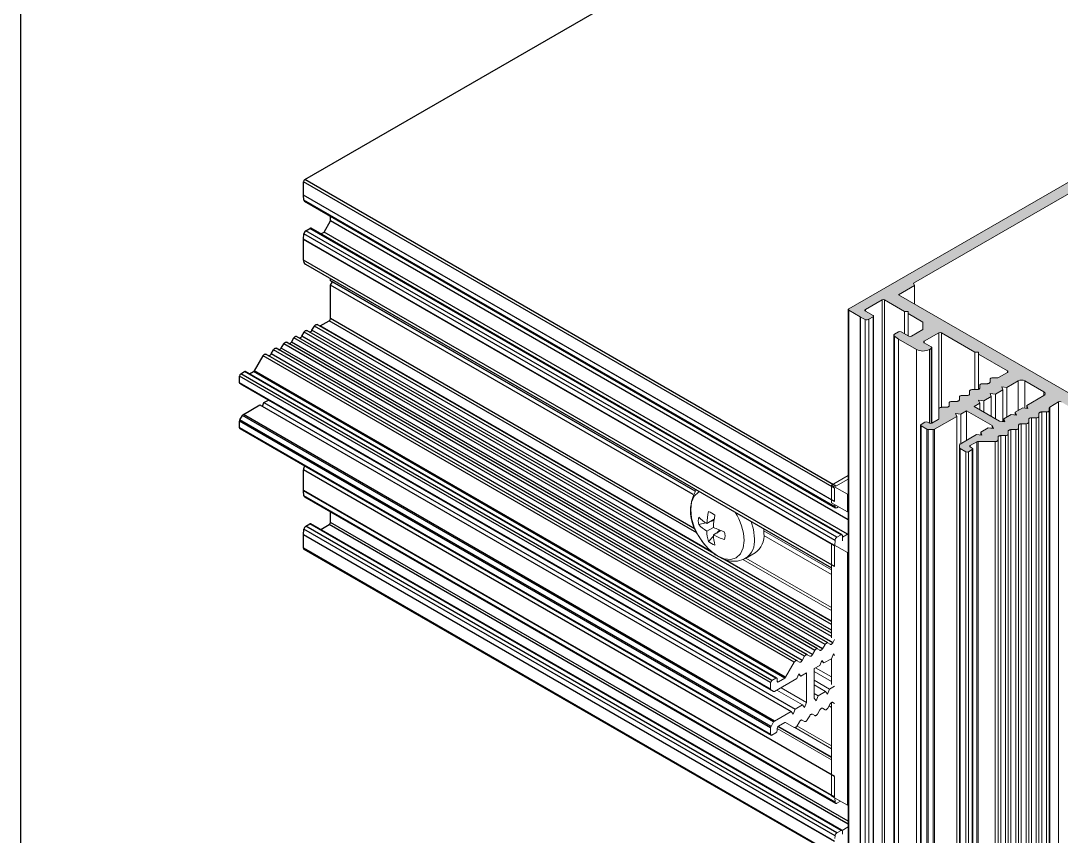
# Model space of a CAD drawing. Header units: millimetres. Extents: x 226 to 1066, y 456 to 1447.
# Drawn here: x 225.7 to 277.5, y 651.2 to 691.7 of the extents above; entities that cross this region are included whole.
import ezdxf

# ---------------------------------------------------------------- set-up
doc = ezdxf.new("R2010")
doc.units = ezdxf.units.MM
doc.layers.add('ALUMINIUM', color=30, linetype='Continuous')
doc.layers.add('ANTET', color=140, linetype='Continuous')

# ---------------------------------------------------------------- blocks, each defined once
blk = doc.blocks.new('MN50.S.1')
at = {"color": 252}
blk.add_lwpolyline([(9907.25, 888.558), (9907.25, 1185.558), (10117.25, 1185.558), (10117.25, 888.558)], close=True, dxfattribs=at)
blk = doc.blocks.new('M.T.TİP-6A')
h = blk.add_hatch(color=253)
edge = h.paths.add_edge_path(flags=0)
edge.add_line((1016.633, 708.433), (1016.887, 708.433))
edge.add_ellipse((1016.887, 708.485), major_axis=(-0.09, 0), ratio=0.577288, start_angle=90, end_angle=135)
edge.add_line((1016.951, 708.448), (1018.059, 709.088))
edge.add_line((1018.059, 709.088), (1018.001, 709.238))
edge.add_line((1018.001, 709.238), (1018.262, 709.205))
edge.add_line((1018.262, 709.205), (1018.548, 709.37))
edge.add_line((1018.548, 709.37), (1019.821, 708.635))
edge.add_line((1019.821, 708.635), (1019.878, 708.485))
edge.add_line((1019.878, 708.485), (1019.618, 708.518))
edge.add_line((1019.618, 708.518), (1019.248, 708.305))
edge.add_line((1019.248, 708.305), (1019.306, 708.154))
edge.add_line((1019.306, 708.154), (1019.045, 708.188))
edge.add_line((1019.045, 708.188), (1018.224, 707.713))
edge.add_ellipse((1018.287, 707.677), major_axis=(0.09, 0), ratio=0.577288, start_angle=135, end_angle=180)
edge.add_line((1018.197, 707.677), (1018.197, 707.53))
edge.add_ellipse((1018.287, 707.53), major_axis=(0.09, 0), ratio=0.577288, start_angle=180, end_angle=225)
edge.add_line((1018.224, 707.493), (1018.51, 707.328))
edge.add_ellipse((1018.574, 707.364), major_axis=(0.09, 0), ratio=0.577288, start_angle=225, end_angle=315)
edge.add_line((1018.637, 707.328), (1018.828, 707.438))
edge.add_ellipse((1018.765, 707.475), major_axis=(0.09, 0), ratio=0.577288, start_angle=315, end_angle=405)
edge.add_line((1018.828, 707.511), (1018.733, 707.566))
edge.add_ellipse((1018.797, 707.603), major_axis=(0.09, 0), ratio=0.577288, start_angle=135, end_angle=225, ccw=False)
edge.add_line((1018.733, 707.64), (1019.051, 707.824))
edge.add_ellipse((1019.115, 707.787), major_axis=(-0.09, 0), ratio=0.577288, start_angle=270, end_angle=315, ccw=False)
edge.add_line((1019.115, 707.839), (1019.976, 707.839))
edge.add_ellipse((1019.976, 707.917), major_axis=(0.135, 0), ratio=0.577288, start_angle=270, end_angle=360)
edge.add_line((1020.111, 707.917), (1020.111, 708.055))
edge.add_ellipse((1020.246, 708.055), major_axis=(-0.135, 0), ratio=0.577288, start_angle=270, end_angle=360, ccw=False)
edge.add_line((1020.246, 708.133), (1020.485, 708.133))
edge.add_ellipse((1020.485, 708.211), major_axis=(0.135, 0), ratio=0.577288, start_angle=270, end_angle=360)
edge.add_line((1020.62, 708.211), (1020.62, 708.349))
edge.add_ellipse((1020.755, 708.349), major_axis=(-0.135, 0), ratio=0.577288, start_angle=270, end_angle=360, ccw=False)
edge.add_line((1020.755, 708.427), (1020.994, 708.427))
edge.add_ellipse((1020.994, 708.505), major_axis=(0.135, 0), ratio=0.577288, start_angle=270, end_angle=360)
edge.add_line((1021.129, 708.505), (1021.129, 708.643))
edge.add_ellipse((1021.264, 708.643), major_axis=(-0.135, 0), ratio=0.577288, start_angle=270, end_angle=360, ccw=False)
edge.add_line((1021.264, 708.721), (1021.503, 708.721))
edge.add_ellipse((1021.503, 708.798), major_axis=(0.135, 0), ratio=0.577288, start_angle=270, end_angle=360)
edge.add_line((1021.638, 708.798), (1021.638, 708.936))
edge.add_ellipse((1021.773, 708.936), major_axis=(-0.135, 0), ratio=0.577288, start_angle=270, end_angle=360, ccw=False)
edge.add_line((1021.773, 709.014), (1022.013, 709.014))
edge.add_ellipse((1022.013, 709.092), major_axis=(0.135, 0), ratio=0.577288, start_angle=270, end_angle=360)
edge.add_line((1022.148, 709.092), (1022.148, 709.23))
edge.add_ellipse((1022.283, 709.23), major_axis=(-0.135, 0), ratio=0.577288, start_angle=270, end_angle=360, ccw=False)
edge.add_line((1022.283, 709.308), (1022.522, 709.308))
edge.add_ellipse((1022.522, 709.386), major_axis=(0.135, 0), ratio=0.577288, start_angle=270, end_angle=360)
edge.add_line((1022.657, 709.386), (1022.657, 709.516))
edge.add_ellipse((1022.747, 709.516), major_axis=(-0.09, 0), ratio=0.577288, start_angle=315, end_angle=360, ccw=False)
edge.add_line((1022.683, 709.553), (1023.124, 709.807))
edge.add_ellipse((1023.188, 709.771), major_axis=(0.09, 0), ratio=0.577288, start_angle=45, end_angle=135, ccw=False)
edge.add_line((1023.251, 709.807), (1024.683, 708.981))
edge.add_line((1024.683, 708.981), (1024.874, 708.981))
edge.add_line((1024.874, 708.981), (1024.874, 708.871))
edge.add_line((1024.874, 708.871), (1026.529, 707.915))
edge.add_ellipse((1026.465, 707.879), major_axis=(0.09, 0), ratio=0.577288, start_angle=-45, end_angle=45, ccw=False)
edge.add_line((1026.529, 707.842), (1025.797, 707.419))
edge.add_ellipse((1025.733, 707.456), major_axis=(-0.09, 0), ratio=0.577288, start_angle=45, end_angle=135, ccw=False)
edge.add_line((1025.67, 707.419), (1025.32, 707.622))
edge.add_ellipse((1025.256, 707.585), major_axis=(0.09, 0), ratio=0.577288, start_angle=45, end_angle=135)
edge.add_line((1025.192, 707.622), (1025.097, 707.566))
edge.add_ellipse((1025.415, 707.383), major_axis=(0.45, 0), ratio=0.577288, start_angle=135, end_angle=225)
edge.add_line((1025.097, 707.199), (1025.988, 706.685))
edge.add_ellipse((1026.051, 706.721), major_axis=(-0.09, 0), ratio=0.577288, start_angle=45, end_angle=50)
edge.add_line((1025.994, 706.682), (1026.239, 706.563))
edge.add_ellipse((1026.326, 706.623), major_axis=(-0.135, 0), ratio=0.577288, start_angle=50, end_angle=135)
edge.add_line((1026.421, 706.567), (1026.624, 706.685))
edge.add_ellipse((1026.561, 706.721), major_axis=(-0.09, 0), ratio=0.577288, start_angle=135, end_angle=225)
edge.add_line((1026.624, 706.758), (1026.242, 706.979))
edge.add_ellipse((1026.306, 707.015), major_axis=(-0.09, 0), ratio=0.577288, start_angle=-45, end_angle=45, ccw=False)
edge.add_line((1026.242, 707.052), (1026.815, 707.383))
edge.add_line((1026.815, 707.383), (1027.452, 707.383))
edge.add_line((1027.452, 707.383), (1028.183, 706.96))
edge.add_line((1028.183, 706.96), (1028.374, 706.96))
edge.add_line((1028.374, 706.96), (1028.374, 706.85))
edge.add_line((1028.374, 706.85), (1029.361, 706.281))
edge.add_ellipse((1029.297, 706.244), major_axis=(0.09, 0), ratio=0.577288, start_angle=-45, end_angle=45, ccw=False)
edge.add_line((1029.361, 706.207), (1028.533, 705.729))
edge.add_ellipse((1028.47, 705.766), major_axis=(0.09, 0), ratio=0.577288, start_angle=225, end_angle=315, ccw=False)
edge.add_line((1028.406, 705.729), (1028.024, 705.95))
edge.add_ellipse((1027.961, 705.913), major_axis=(0.09, 0), ratio=0.577288, start_angle=45, end_angle=135)
edge.add_line((1027.897, 705.95), (1027.694, 705.833))
edge.add_ellipse((1027.789, 705.778), major_axis=(0.135, 0), ratio=0.577288, start_angle=135, end_angle=220)
edge.add_line((1027.686, 705.727), (1027.892, 705.586))
edge.add_ellipse((1027.961, 705.619), major_axis=(-0.09, 0), ratio=0.577288, start_angle=40, end_angle=45)
edge.add_line((1027.897, 705.583), (1028.47, 705.252))
edge.add_ellipse((1028.533, 705.289), major_axis=(-0.09, 0), ratio=0.577288, start_angle=45, end_angle=135)
edge.add_line((1028.597, 705.252), (1061.881, 724.466))
edge.add_ellipse((1061.817, 724.503), major_axis=(0.09, 0), ratio=0.577288, start_angle=315, end_angle=405)
edge.add_line((1061.881, 724.54), (1046.098, 733.651))
edge.add_ellipse((1046.034, 733.614), major_axis=(-0.09, 0), ratio=0.577288, start_angle=225, end_angle=315)
edge.add_line((1045.971, 733.651), (1012.687, 714.436))
edge.add_ellipse((1012.751, 714.4), major_axis=(0.09, 0), ratio=0.577288, start_angle=135, end_angle=225)
edge.add_line((1012.687, 714.363), (1013.26, 714.032))
edge.add_ellipse((1013.324, 714.069), major_axis=(0.09, 0), ratio=0.577288, start_angle=225, end_angle=230)
edge.add_line((1013.266, 714.029), (1013.511, 713.911))
edge.add_ellipse((1013.598, 713.97), major_axis=(-0.135, 0), ratio=0.577288, start_angle=50, end_angle=135)
edge.add_line((1013.693, 713.915), (1013.896, 714.032))
edge.add_ellipse((1013.833, 714.069), major_axis=(-0.09, 0), ratio=0.577288, start_angle=135, end_angle=225)
edge.add_line((1013.896, 714.106), (1013.514, 714.326))
edge.add_ellipse((1013.578, 714.363), major_axis=(-0.09, 0), ratio=0.577288, start_angle=-45, end_angle=45, ccw=False)
edge.add_line((1013.514, 714.4), (1014.342, 714.877))
edge.add_ellipse((1014.405, 714.841), major_axis=(-0.09, 0), ratio=0.577288, start_angle=225, end_angle=315, ccw=False)
edge.add_line((1014.469, 714.877), (1015.455, 714.308))
edge.add_line((1015.455, 714.308), (1015.646, 714.308))
edge.add_line((1015.646, 714.308), (1015.646, 714.198))
edge.add_line((1015.646, 714.198), (1016.378, 713.775))
edge.add_line((1016.378, 713.775), (1016.378, 713.408))
edge.add_line((1016.378, 713.408), (1015.805, 713.077))
edge.add_ellipse((1015.742, 713.114), major_axis=(0.09, 0), ratio=0.577288, start_angle=225, end_angle=315, ccw=False)
edge.add_line((1015.678, 713.077), (1015.296, 713.298))
edge.add_ellipse((1015.233, 713.261), major_axis=(0.09, 0), ratio=0.577288, start_angle=45, end_angle=135)
edge.add_line((1015.169, 713.298), (1014.966, 713.18))
edge.add_ellipse((1015.061, 713.125), major_axis=(0.135, 0), ratio=0.577288, start_angle=135, end_angle=220)
edge.add_line((1014.958, 713.075), (1015.164, 712.934))
edge.add_ellipse((1015.233, 712.967), major_axis=(0.09, 0), ratio=0.577288, start_angle=220, end_angle=225)
edge.add_line((1015.169, 712.93), (1016.06, 712.416))
edge.add_ellipse((1016.378, 712.6), major_axis=(-0.45, 0), ratio=0.577288, start_angle=45, end_angle=135)
edge.add_line((1016.696, 712.416), (1016.792, 712.471))
edge.add_ellipse((1016.728, 712.508), major_axis=(-0.09, 0), ratio=0.577288, start_angle=135, end_angle=225)
edge.add_line((1016.792, 712.544), (1016.442, 712.747))
edge.add_ellipse((1016.506, 712.783), major_axis=(0.09, 0), ratio=0.577288, start_angle=135, end_angle=225, ccw=False)
edge.add_line((1016.442, 712.82), (1017.174, 713.242))
edge.add_ellipse((1017.237, 713.206), major_axis=(-0.09, 0), ratio=0.577288, start_angle=225, end_angle=315, ccw=False)
edge.add_line((1017.301, 713.242), (1018.956, 712.287))
edge.add_line((1018.956, 712.287), (1019.147, 712.287))
edge.add_line((1019.147, 712.287), (1019.147, 712.177))
edge.add_line((1019.147, 712.177), (1020.578, 711.35))
edge.add_ellipse((1020.515, 711.314), major_axis=(-0.09, 0), ratio=0.577288, start_angle=135, end_angle=225, ccw=False)
edge.add_line((1020.578, 711.277), (1020.138, 711.022))
edge.add_ellipse((1020.074, 711.059), major_axis=(0.09, 0), ratio=0.577288, start_angle=270, end_angle=315, ccw=False)
edge.add_line((1020.074, 711.007), (1019.849, 711.007))
edge.add_ellipse((1019.849, 710.929), major_axis=(-0.135, 0), ratio=0.577288, start_angle=270, end_angle=360)
edge.add_line((1019.714, 710.929), (1019.714, 710.791))
edge.add_ellipse((1019.579, 710.791), major_axis=(0.135, 0), ratio=0.577288, start_angle=270, end_angle=360, ccw=False)
edge.add_line((1019.579, 710.713), (1019.34, 710.713))
edge.add_ellipse((1019.34, 710.635), major_axis=(-0.135, 0), ratio=0.577288, start_angle=270, end_angle=360)
edge.add_line((1019.205, 710.635), (1019.205, 710.497))
edge.add_ellipse((1019.07, 710.497), major_axis=(0.135, 0), ratio=0.577288, start_angle=270, end_angle=360, ccw=False)
edge.add_line((1019.07, 710.419), (1018.831, 710.419))
edge.add_ellipse((1018.831, 710.341), major_axis=(-0.135, 0), ratio=0.577288, start_angle=270, end_angle=360)
edge.add_line((1018.696, 710.341), (1018.696, 710.203))
edge.add_ellipse((1018.561, 710.203), major_axis=(0.135, 0), ratio=0.577288, start_angle=270, end_angle=360, ccw=False)
edge.add_line((1018.561, 710.125), (1018.322, 710.125))
edge.add_ellipse((1018.322, 710.048), major_axis=(-0.135, 0), ratio=0.577288, start_angle=270, end_angle=360)
edge.add_line((1018.187, 710.048), (1018.187, 709.91))
edge.add_ellipse((1018.052, 709.91), major_axis=(0.135, 0), ratio=0.577288, start_angle=270, end_angle=360, ccw=False)
edge.add_line((1018.052, 709.832), (1017.812, 709.832))
edge.add_ellipse((1017.812, 709.754), major_axis=(-0.135, 0), ratio=0.577288, start_angle=270, end_angle=360)
edge.add_line((1017.677, 709.754), (1017.677, 709.616))
edge.add_ellipse((1017.542, 709.616), major_axis=(0.135, 0), ratio=0.577288, start_angle=270, end_angle=360, ccw=False)
edge.add_line((1017.542, 709.538), (1017.303, 709.538))
edge.add_ellipse((1017.303, 709.46), major_axis=(-0.135, 0), ratio=0.577288, start_angle=270, end_angle=360)
edge.add_line((1017.168, 709.46), (1017.168, 708.962))
edge.add_ellipse((1017.078, 708.962), major_axis=(0.09, 0), ratio=0.577288, start_angle=315, end_angle=360, ccw=False)
edge.add_line((1017.142, 708.926), (1016.824, 708.742))
edge.add_ellipse((1016.76, 708.779), major_axis=(-0.09, 0), ratio=0.577288, start_angle=45, end_angle=135, ccw=False)
edge.add_line((1016.696, 708.742), (1016.601, 708.797))
edge.add_ellipse((1016.537, 708.76), major_axis=(-0.09, 0), ratio=0.577288, start_angle=225, end_angle=315)
edge.add_line((1016.474, 708.797), (1016.283, 708.687))
edge.add_ellipse((1016.346, 708.65), major_axis=(-0.09, 0), ratio=0.577288, start_angle=315, end_angle=405)
edge.add_line((1016.283, 708.613), (1016.569, 708.448))
edge.add_ellipse((1016.633, 708.485), major_axis=(-0.09, 0), ratio=0.577288, start_angle=45, end_angle=90)
edge = h.paths.add_edge_path(flags=0)
edge.add_ellipse((1022.233, 710.212), major_axis=(-0.225, 0), ratio=0.577288, start_angle=135, end_angle=225, ccw=False)
edge.add_line((1022.392, 710.12), (1021.539, 709.627))
edge.add_line((1021.539, 709.627), (1021.597, 709.477))
edge.add_line((1021.597, 709.477), (1021.336, 709.51))
edge.add_line((1021.336, 709.51), (1020.966, 709.297))
edge.add_line((1020.966, 709.297), (1021.024, 709.146))
edge.add_line((1021.024, 709.146), (1020.763, 709.179))
edge.add_line((1020.763, 709.179), (1020.393, 708.966))
edge.add_line((1020.393, 708.966), (1020.451, 708.816))
edge.add_line((1020.451, 708.816), (1020.191, 708.849))
edge.add_line((1020.191, 708.849), (1018.918, 709.584))
edge.add_line((1018.918, 709.584), (1019.204, 709.749))
edge.add_line((1019.204, 709.749), (1019.147, 709.899))
edge.add_line((1019.147, 709.899), (1019.407, 709.866))
edge.add_line((1019.407, 709.866), (1019.777, 710.08))
edge.add_line((1019.777, 710.08), (1019.719, 710.23))
edge.add_line((1019.719, 710.23), (1019.98, 710.197))
edge.add_line((1019.98, 710.197), (1020.35, 710.41))
edge.add_line((1020.35, 710.41), (1020.292, 710.561))
edge.add_line((1020.292, 710.561), (1020.553, 710.527))
edge.add_line((1020.553, 710.527), (1021.119, 710.854))
edge.add_ellipse((1021.278, 710.763), major_axis=(0.225, 0), ratio=0.577288, start_angle=45, end_angle=135, ccw=False)
edge.add_line((1021.438, 710.854), (1022.392, 710.303))
edge = h.paths.add_edge_path(flags=0)
edge.add_line((1055.517, 722.629), (1055.167, 722.427))
edge.add_ellipse((1055.23, 722.39), major_axis=(-0.09, 0), ratio=0.577288, start_angle=315, end_angle=405)
edge.add_line((1055.167, 722.354), (1056.058, 721.839))
edge.add_line((1056.058, 721.839), (1055.262, 721.38))
edge.add_line((1055.262, 721.38), (1055.316, 721.264))
edge.add_line((1055.316, 721.264), (1030.802, 707.113))
edge.add_line((1030.802, 707.113), (1030.602, 707.144))
edge.add_line((1030.602, 707.144), (1029.806, 706.685))
edge.add_line((1029.806, 706.685), (1015.169, 715.135))
edge.add_line((1015.169, 715.135), (1015.965, 715.594))
edge.add_line((1015.965, 715.594), (1015.911, 715.71))
edge.add_line((1015.911, 715.71), (1040.424, 729.861))
edge.add_line((1040.424, 729.861), (1040.625, 729.83))
edge.add_line((1040.625, 729.83), (1041.42, 730.289))
edge.add_line((1041.42, 730.289), (1042.311, 729.775))
edge.add_ellipse((1042.375, 729.811), major_axis=(0.09, 0), ratio=0.577288, start_angle=225, end_angle=315)
edge.add_line((1042.439, 729.775), (1042.789, 729.977))
edge.add_ellipse((1042.725, 730.014), major_axis=(-0.09, 0), ratio=0.577288, start_angle=135, end_angle=225)
edge.add_line((1042.789, 730.05), (1041.898, 730.565))
edge.add_line((1041.898, 730.565), (1042.534, 730.932))
edge.add_line((1042.534, 730.932), (1042.48, 731.048))
edge.add_line((1042.48, 731.048), (1045.197, 732.616))
edge.add_line((1045.197, 732.616), (1045.398, 732.585))
edge.add_line((1045.398, 732.585), (1046.034, 732.953))
edge.add_line((1046.034, 732.953), (1046.83, 732.493))
edge.add_line((1046.83, 732.493), (1047.031, 732.524))
edge.add_line((1047.031, 732.524), (1052.171, 729.557))
edge.add_line((1052.171, 729.557), (1052.117, 729.441))
edge.add_line((1052.117, 729.441), (1053.071, 728.89))
edge.add_line((1053.071, 728.89), (1052.326, 728.429))
edge.add_ellipse((1052.26, 728.464), major_axis=(-0.09, 0), ratio=0.577288, start_angle=43, end_angle=137, ccw=False)
edge.add_line((1052.194, 728.429), (1051.891, 728.616))
edge.add_ellipse((1051.826, 728.581), major_axis=(0.09, 0), ratio=0.577288, start_angle=43, end_angle=169)
edge.add_line((1051.737, 728.591), (1051.613, 728.222))
edge.add_ellipse((1051.701, 728.212), major_axis=(0.09, 0), ratio=0.577288, start_angle=169, end_angle=225)
edge.add_line((1051.638, 728.175), (1052.395, 727.738))
edge.add_ellipse((1052.459, 727.774), major_axis=(-0.09, 0), ratio=0.577288, start_angle=45, end_angle=101)
edge.add_line((1052.476, 727.723), (1053.115, 727.795))
edge.add_ellipse((1053.098, 727.846), major_axis=(-0.09, 0), ratio=0.577288, start_angle=101, end_angle=227)
edge.add_line((1053.16, 727.884), (1052.835, 728.059))
edge.add_ellipse((1052.896, 728.097), major_axis=(0.09, 0), ratio=0.577288, start_angle=133, end_angle=227, ccw=False)
edge.add_line((1052.835, 728.135), (1053.634, 728.565))
edge.add_line((1053.634, 728.565), (1054.589, 728.014))
edge.add_line((1054.589, 728.014), (1054.79, 728.045))
edge.add_line((1054.79, 728.045), (1059.93, 725.078))
edge.add_line((1059.93, 725.078), (1059.876, 724.962))
edge.add_line((1059.876, 724.962), (1060.671, 724.503))
edge.add_line((1060.671, 724.503), (1060.035, 724.135))
edge.add_line((1060.035, 724.135), (1060.089, 724.02))
edge.add_line((1060.089, 724.02), (1057.372, 722.451))
edge.add_line((1057.372, 722.451), (1057.171, 722.482))
edge.add_line((1057.171, 722.482), (1056.535, 722.115))
edge.add_line((1056.535, 722.115), (1055.644, 722.629))
edge.add_ellipse((1055.58, 722.592), major_axis=(0.09, 0), ratio=0.577288, start_angle=45, end_angle=135)
at = {"color": 0, "linetype": 'Continuous', "lineweight": 0}
for p, q in [((1012.687, 714.436), (1045.971, 733.651)), ((1040.424, 729.861), (1015.911, 715.71)), ((1015.965, 715.594), (1015.169, 715.135)), ((1015.965, 715.594), (1015.911, 715.71)), ((1015.965, 714.675), (1015.965, 715.594)), ((1015.169, 715.135), (1029.806, 706.685)), ((1014.342, 714.877), (1013.514, 714.4)), ((1014.342, 714.877), (1014.342, 678.133)), ((1014.469, 714.877), (1014.469, 678.133)), ((1015.455, 714.308), (1014.469, 714.877)), ((1012.661, 714.4), (1012.661, 677.655)), ((1012.687, 714.363), (1012.687, 677.619)), ((1013.26, 714.032), (1012.687, 714.363)), ((1013.26, 714.032), (1013.26, 677.288)), ((1013.266, 714.029), (1013.266, 677.285)), ((1013.511, 713.911), (1013.266, 714.029)), ((1013.514, 714.4), (1013.514, 714.326)), ((1013.514, 714.326), (1013.896, 714.106)), ((1013.896, 714.032), (1013.693, 713.915)), ((1013.896, 714.032), (1013.896, 677.288)), ((1013.923, 677.325), (1013.923, 714.069)), ((1015.455, 714.308), (1015.646, 714.308)), ((1015.455, 714.308), (1015.455, 713.206)), ((1015.646, 714.198), (1015.646, 714.308)), ((1016.378, 713.775), (1015.646, 714.198)), ((1015.646, 714.198), (1015.646, 713.096)), ((1013.511, 713.911), (1013.511, 677.166)), ((1013.693, 713.915), (1013.693, 677.171)), ((1015.805, 713.077), (1016.378, 713.408)), ((1016.378, 713.408), (1016.378, 713.775)), ((1014.926, 713.125), (1014.926, 676.381)), ((1014.958, 713.075), (1014.958, 676.331)), ((1014.958, 713.075), (1015.164, 712.934)), ((1014.966, 713.18), (1015.169, 713.298)), ((1015.164, 712.934), (1015.164, 676.189)), ((1015.169, 712.93), (1015.169, 676.186)), ((1016.06, 712.416), (1015.169, 712.93)), ((1015.678, 713.077), (1015.296, 713.298)), ((1016.442, 712.82), (1017.174, 713.242)), ((1017.174, 713.242), (1017.174, 709.482)), ((1018.956, 712.287), (1017.301, 713.242)), ((1017.301, 713.242), (1017.301, 709.538)), ((1016.06, 712.416), (1016.06, 675.672)), ((1016.442, 712.82), (1016.442, 712.747)), ((1016.442, 712.747), (1016.792, 712.544)), ((1016.792, 712.471), (1016.696, 712.416)), ((1016.696, 712.416), (1016.696, 708.742)), ((1016.792, 712.471), (1016.792, 708.73)), ((1016.818, 708.739), (1016.818, 712.508)), ((1019.147, 712.287), (1018.956, 712.287)), ((1018.956, 712.287), (1018.956, 710.419)), ((1019.147, 712.287), (1019.147, 712.177)), ((1019.147, 712.177), (1020.578, 711.35)), ((1019.147, 712.177), (1019.147, 710.433)), ((1020.578, 711.35), (1020.578, 711.277)), ((1019.714, 710.791), (1019.714, 710.929)), ((1020.074, 711.007), (1019.849, 711.007)), ((1020.138, 711.022), (1020.578, 711.277)), ((1020.553, 710.527), (1021.119, 710.854)), ((1021.119, 710.854), (1021.119, 709.385)), ((1022.392, 710.303), (1021.438, 710.854)), ((1021.438, 710.854), (1021.438, 709.497)), ((1018.696, 710.203), (1018.696, 710.341)), ((1019.07, 710.419), (1018.831, 710.419)), ((1019.205, 710.497), (1019.205, 710.635)), ((1019.579, 710.713), (1019.34, 710.713)), ((1019.98, 710.197), (1020.35, 710.41)), ((1020.553, 710.527), (1020.292, 710.561)), ((1020.292, 710.561), (1020.35, 710.41)), ((1020.35, 708.828), (1020.35, 710.41)), ((1020.553, 709.058), (1020.553, 710.527)), ((1022.392, 710.303), (1022.392, 710.12)), ((1018.052, 709.832), (1017.812, 709.832)), ((1018.187, 709.91), (1018.187, 710.048)), ((1018.561, 710.125), (1018.322, 710.125)), ((1019.407, 709.866), (1019.147, 709.899)), ((1019.147, 709.899), (1019.204, 709.749)), ((1019.407, 709.866), (1019.777, 710.08)), ((1019.407, 709.301), (1019.407, 709.866)), ((1019.98, 710.197), (1019.719, 710.23)), ((1019.719, 710.23), (1019.777, 710.08)), ((1019.777, 709.088), (1019.777, 710.08)), ((1019.98, 708.971), (1019.98, 710.197)), ((1021.539, 709.627), (1022.392, 710.12)), ((1022.683, 709.553), (1023.124, 709.807)), ((1023.124, 709.807), (1023.124, 673.063)), ((1017.168, 708.962), (1017.168, 709.46)), ((1017.542, 709.538), (1017.303, 709.538)), ((1017.677, 709.616), (1017.677, 709.754)), ((1018.262, 709.205), (1018.548, 709.37)), ((1018.548, 709.37), (1019.821, 708.635)), ((1018.548, 707.9), (1018.548, 709.37)), ((1018.918, 709.584), (1019.204, 709.749)), ((1020.191, 708.849), (1018.918, 709.584)), ((1019.204, 709.418), (1019.204, 709.749)), ((1020.966, 709.297), (1021.336, 709.51)), ((1021.024, 709.146), (1020.966, 709.297)), ((1020.966, 709.154), (1020.966, 709.297)), ((1021.336, 709.51), (1021.597, 709.477)), ((1021.597, 709.477), (1021.539, 709.627)), ((1021.539, 709.484), (1021.539, 709.627)), ((1022.283, 709.308), (1022.283, 672.564)), ((1022.283, 709.308), (1022.522, 709.308)), ((1022.522, 709.308), (1022.522, 672.564)), ((1022.657, 709.516), (1022.657, 709.386)), ((1022.657, 709.386), (1022.657, 672.642)), ((1022.683, 709.553), (1022.683, 672.809)), ((1016.283, 708.687), (1016.474, 708.797)), ((1016.601, 708.797), (1016.696, 708.742)), ((1016.824, 708.742), (1017.142, 708.926)), ((1016.951, 708.448), (1018.059, 709.088)), ((1018.262, 709.205), (1018.001, 709.238)), ((1018.001, 709.238), (1018.059, 709.088)), ((1018.059, 672.343), (1018.059, 709.088)), ((1018.262, 707.735), (1018.262, 709.205)), ((1020.191, 708.849), (1020.451, 708.816)), ((1020.393, 708.966), (1020.763, 709.179)), ((1020.451, 708.816), (1020.393, 708.966)), ((1020.393, 708.823), (1020.393, 708.966)), ((1020.763, 709.179), (1021.024, 709.146)), ((1021.638, 708.936), (1021.638, 708.798)), ((1021.638, 708.798), (1021.638, 672.054)), ((1021.773, 709.014), (1021.773, 672.27)), ((1021.773, 709.014), (1022.013, 709.014)), ((1022.013, 709.014), (1022.013, 672.27)), ((1022.148, 709.23), (1022.148, 709.092)), ((1022.148, 709.092), (1022.148, 672.348)), ((1016.256, 708.65), (1016.256, 671.906)), ((1016.283, 708.613), (1016.283, 671.869)), ((1016.569, 708.448), (1016.283, 708.613)), ((1016.569, 708.448), (1016.569, 671.704)), ((1016.633, 708.433), (1016.633, 671.689)), ((1016.887, 708.433), (1016.633, 708.433)), ((1016.887, 708.433), (1016.887, 671.689)), ((1016.951, 708.448), (1016.951, 671.704)), ((1019.248, 708.305), (1019.618, 708.518)), ((1019.306, 708.154), (1019.248, 708.305)), ((1019.248, 708.162), (1019.248, 708.305)), ((1019.618, 708.518), (1019.878, 708.485)), ((1019.878, 708.485), (1019.821, 708.635)), ((1019.821, 708.492), (1019.821, 708.635)), ((1020.62, 708.349), (1020.62, 708.211)), ((1020.755, 708.427), (1020.755, 671.682)), ((1020.755, 708.427), (1020.994, 708.427)), ((1020.994, 708.427), (1020.994, 671.682)), ((1021.129, 708.643), (1021.129, 708.505)), ((1021.129, 708.505), (1021.129, 671.76)), ((1021.264, 708.721), (1021.264, 671.976)), ((1021.264, 708.721), (1021.503, 708.721)), ((1021.503, 708.721), (1021.503, 671.976)), ((1018.224, 707.713), (1019.045, 708.188)), ((1018.733, 707.64), (1019.051, 707.824)), ((1019.045, 708.188), (1019.306, 708.154)), ((1019.051, 707.824), (1019.051, 671.079)), ((1019.115, 707.839), (1019.115, 671.094)), ((1019.115, 707.839), (1019.976, 707.839)), ((1019.976, 707.839), (1019.976, 671.094)), ((1020.111, 708.055), (1020.111, 707.917)), ((1020.111, 707.917), (1020.111, 671.172)), ((1020.246, 708.133), (1020.246, 671.388)), ((1020.246, 708.133), (1020.485, 708.133)), ((1020.485, 708.133), (1020.485, 671.388)), ((1020.62, 708.211), (1020.62, 671.466)), ((1018.197, 707.677), (1018.197, 707.53)), ((1018.197, 707.53), (1018.197, 670.785)), ((1018.224, 707.493), (1018.224, 670.749)), ((1018.224, 707.493), (1018.51, 707.328)), ((1018.51, 707.328), (1018.51, 670.583)), ((1018.637, 707.328), (1018.828, 707.438)), ((1018.637, 707.328), (1018.637, 670.583)), ((1018.733, 707.64), (1018.733, 707.566)), ((1018.828, 707.511), (1018.733, 707.566)), ((1018.828, 707.438), (1018.828, 670.693)), ((1018.855, 670.73), (1018.855, 707.475)), ((1011.828, 705.673), (1012.661, 706.154)), ((1011.828, 704.791), (1011.828, 705.673)), ((1011.828, 705.673), (1012.624, 705.214)), ((1012.051, 705.618), (1012.661, 705.97)), ((1011.987, 704.846), (1011.987, 705.508)), ((1012.624, 705.214), (1012.661, 705.235)), ((1012.624, 704.332), (1012.624, 705.214)), ((1011.828, 704.791), (1012.624, 704.332)), ((1012.007, 704.591), (1011.999, 704.692)), ((1012.178, 704.589), (1012.102, 704.545)), ((1012.624, 704.332), (1012.661, 704.353)), ((1011.828, 701.447), (1008.468, 703.387)), ((1011.828, 701.447), (1008.468, 703.387)), ((1011.828, 701.227), (1008.468, 703.166)), ((1012.102, 703.075), (1012.305, 703.193)), ((1012.369, 703.082), (1012.661, 703.251)), ((1012.369, 702.899), (1012.369, 703.156)), ((1011.828, 702.77), (1011.831, 702.772)), ((1011.828, 702.77), (1012.624, 702.311)), ((1011.828, 698.073), (1011.828, 702.77)), ((1011.987, 701.613), (1011.987, 702.642)), ((1012.007, 702.92), (1011.99, 702.68)), ((1011.828, 699.573), (1007.57, 702.031)), ((1012.624, 702.311), (1012.661, 702.332)), ((1012.624, 689.744), (1012.624, 702.311)), ((1011.828, 698.887), (1006.474, 701.977)), ((1011.828, 698.917), (1006.574, 701.95)), ((1011.828, 699.426), (1007.427, 701.967)), ((1011.898, 697.827), (1011.987, 697.981)), ((1010.88, 697.239), (1010.999, 697.446)), ((1011.254, 697.455), (1011.134, 697.524)), ((1011.389, 697.533), (1011.508, 697.74)), ((1011.763, 697.749), (1011.643, 697.818)), ((1009.55, 696.112), (1009.981, 696.858)), ((1010.235, 696.867), (1010.116, 696.936)), ((1010.37, 696.945), (1010.49, 697.152)), ((1010.745, 697.161), (1010.625, 697.23)), ((1011.351, 696.946), (1011.249, 696.704)), ((1011.328, 696.892), (1011.452, 696.821)), ((1011.452, 696.821), (1011.351, 696.946)), ((1011.452, 696.821), (1011.822, 697.035)), ((1011.923, 697.277), (1011.822, 697.035)), ((1011.828, 695.752), (1011.828, 697.049)), ((1011.987, 697.198), (1011.923, 697.277)), ((1010.963, 696.539), (1011.249, 696.704)), ((1010.963, 695.069), (1010.963, 696.539)), ((1010.963, 696.391), (1011.828, 695.892)), ((1011.038, 696.582), (1011.828, 696.126)), ((1008.805, 695.513), (1008.805, 695.844)), ((1008.869, 695.954), (1009.06, 696.065)), ((1008.996, 695.403), (1010.104, 696.043)), ((1009.123, 696.028), (1009.123, 695.918)), ((1009.187, 695.881), (1009.123, 695.918)), ((1009.187, 695.881), (1009.505, 696.064)), ((1010.205, 696.285), (1010.104, 696.043)), ((1010.183, 696.231), (1010.307, 696.16)), ((1010.307, 696.16), (1010.205, 696.285)), ((1010.307, 696.16), (1010.593, 696.325)), ((1010.593, 696.325), (1010.593, 694.855)), ((1010.963, 695.964), (1011.738, 695.517)), ((1008.951, 695.399), (1008.824, 695.472)), ((1009.117, 695.473), (1010.39, 694.738)), ((1009.32, 695.59), (1010.593, 694.855)), ((1010.963, 695.73), (1011.536, 695.4)), ((1010.963, 695.303), (1011.166, 695.186)), ((1011.166, 695.186), (1011.536, 695.4)), ((1011.536, 695.4), (1011.637, 695.274)), ((1011.637, 695.274), (1011.738, 695.517)), ((1011.738, 695.517), (1011.987, 695.66)), ((1010.492, 694.613), (1010.593, 694.855)), ((1010.963, 695.069), (1011.064, 694.944)), ((1011.064, 694.944), (1011.166, 695.186)), ((1011.763, 694.782), (1011.643, 694.575)), ((1011.828, 694.833), (1011.813, 694.842)), ((1011.828, 694.833), (1011.813, 694.842)), ((1011.828, 690.204), (1011.828, 694.852)), ((1011.898, 694.86), (1011.987, 694.809)), ((1008.996, 693.933), (1009.817, 694.408)), ((1009.817, 694.408), (1009.919, 694.282)), ((1009.919, 694.282), (1010.02, 694.525)), ((1010.02, 694.525), (1010.39, 694.738)), ((1010.39, 694.738), (1010.492, 694.613)), ((1010.999, 694.203), (1010.878, 694.273)), ((1010.88, 694.272), (1010.999, 694.203)), ((1011.254, 694.488), (1011.134, 694.281)), ((1011.508, 694.497), (1011.387, 694.567)), ((1011.389, 694.566), (1011.508, 694.497)), ((1011.828, 694.613), (1011.706, 694.683)), ((1008.951, 693.886), (1008.824, 693.665)), ((1009.187, 693.676), (1009.505, 693.86)), ((1009.981, 693.616), (1009.548, 693.865)), ((1009.55, 693.864), (1009.981, 693.616)), ((1010.235, 693.901), (1010.116, 693.694)), ((1010.49, 693.909), (1010.369, 693.979)), ((1010.37, 693.979), (1010.49, 693.909)), ((1010.745, 694.194), (1010.625, 693.987)), ((1008.805, 693.603), (1008.805, 693.272)), ((1008.869, 693.235), (1009.06, 693.345)), ((1009.123, 693.456), (1009.123, 693.566)), ((1011.828, 692.004), (1009.123, 693.565)), ((1011.828, 692.114), (1009.16, 693.654)), ((1011.828, 692.145), (1009.181, 693.673)), ((1011.828, 692.555), (1010.001, 693.609)), ((1011.828, 692.702), (1010.114, 693.691)), ((1011.987, 691.177), (1011.987, 690.148)), ((1011.828, 690.204), (1012.624, 689.744)), ((1012.007, 689.893), (1011.99, 690.11)), ((1012.102, 689.847), (1012.274, 689.946)), ((1012.624, 689.744), (1012.661, 689.766)), ((1012.36, 688.49), (1012.661, 688.663)), ((1012.007, 688.222), (1011.998, 688.097)), ((1012.305, 688.495), (1012.102, 688.378)), ((1012.369, 688.311), (1012.369, 688.458))]:
    blk.add_line(p, q, dxfattribs=at)
at = {"color": 5, "linetype": 'Continuous', "lineweight": 0}
for p, q in [((1005.581, 703.796), (1005.227, 703.701)), ((1005.999, 703.971), (1005.629, 703.758)), ((1005.957, 703.568), (1005.629, 703.379)), ((1005.707, 702.87), (1005.966, 703.129)), ((1006.327, 703.404), (1005.957, 703.19)), ((1008.471, 703.275), (1008.459, 703.497)), ((1007.551, 702.021), (1008.028, 702.296))]:
    blk.add_line(p, q, dxfattribs=at)
at = {"color": 0, "linetype": 'Continuous', "lineweight": 0, "flags": 128}
for points in [[(1014.966, 713.18), (1014.95, 713.169), (1014.938, 713.157), (1014.93, 713.143), (1014.927, 713.129), (1014.928, 713.114), (1014.934, 713.1), (1014.944, 713.087), (1014.958, 713.075)], [(1019.714, 710.929), (1019.716, 710.944), (1019.724, 710.959), (1019.737, 710.973), (1019.753, 710.984), (1019.774, 710.994), (1019.797, 711.001), (1019.823, 711.006), (1019.849, 711.007)], [(1018.696, 710.341), (1018.698, 710.357), (1018.706, 710.371), (1018.718, 710.385), (1018.735, 710.397), (1018.756, 710.406), (1018.779, 710.413), (1018.804, 710.418), (1018.831, 710.419)], [(1019.07, 710.419), (1019.096, 710.421), (1019.121, 710.425), (1019.145, 710.433), (1019.165, 710.442), (1019.182, 710.454), (1019.194, 710.468), (1019.202, 710.482), (1019.205, 710.497)], [(1019.205, 710.635), (1019.207, 710.651), (1019.215, 710.665), (1019.228, 710.679), (1019.244, 710.69), (1019.265, 710.7), (1019.288, 710.707), (1019.313, 710.712), (1019.34, 710.713)], [(1019.579, 710.713), (1019.605, 710.715), (1019.631, 710.719), (1019.654, 710.726), (1019.674, 710.736), (1019.691, 710.748), (1019.704, 710.761), (1019.711, 710.776), (1019.714, 710.791)], [(1017.677, 709.754), (1017.68, 709.769), (1017.688, 709.783), (1017.7, 709.797), (1017.717, 709.809), (1017.737, 709.818), (1017.761, 709.826), (1017.786, 709.83), (1017.812, 709.832)], [(1018.052, 709.832), (1018.078, 709.833), (1018.103, 709.838), (1018.127, 709.845), (1018.147, 709.854), (1018.164, 709.866), (1018.176, 709.88), (1018.184, 709.894), (1018.187, 709.91)], [(1018.187, 710.048), (1018.189, 710.063), (1018.197, 710.077), (1018.209, 710.091), (1018.226, 710.103), (1018.247, 710.112), (1018.27, 710.12), (1018.295, 710.124), (1018.322, 710.125)], [(1018.561, 710.125), (1018.587, 710.127), (1018.612, 710.131), (1018.636, 710.139), (1018.656, 710.148), (1018.673, 710.16), (1018.685, 710.174), (1018.693, 710.188), (1018.696, 710.203)], [(1017.168, 709.46), (1017.171, 709.475), (1017.179, 709.49), (1017.191, 709.503), (1017.208, 709.515), (1017.228, 709.525), (1017.252, 709.532), (1017.277, 709.536), (1017.303, 709.538)], [(1017.542, 709.538), (1017.569, 709.539), (1017.594, 709.544), (1017.617, 709.551), (1017.638, 709.561), (1017.655, 709.572), (1017.667, 709.586), (1017.675, 709.6), (1017.677, 709.616)], [(1022.148, 709.23), (1022.15, 709.246), (1022.158, 709.26), (1022.17, 709.274), (1022.187, 709.286), (1022.208, 709.295), (1022.231, 709.302), (1022.256, 709.307), (1022.283, 709.308)], [(1022.522, 709.308), (1022.548, 709.31), (1022.573, 709.314), (1022.597, 709.321), (1022.617, 709.331), (1022.634, 709.343), (1022.646, 709.356), (1022.654, 709.371), (1022.657, 709.386)], [(1021.503, 708.721), (1021.53, 708.722), (1021.555, 708.726), (1021.578, 708.734), (1021.599, 708.743), (1021.616, 708.755), (1021.628, 708.769), (1021.636, 708.783), (1021.638, 708.798)], [(1021.638, 708.936), (1021.641, 708.952), (1021.649, 708.966), (1021.661, 708.98), (1021.678, 708.992), (1021.698, 709.001), (1021.722, 709.008), (1021.747, 709.013), (1021.773, 709.014)], [(1022.013, 709.014), (1022.039, 709.016), (1022.064, 709.02), (1022.088, 709.028), (1022.108, 709.037), (1022.125, 709.049), (1022.137, 709.063), (1022.145, 709.077), (1022.148, 709.092)], [(1020.62, 708.349), (1020.623, 708.364), (1020.631, 708.379), (1020.643, 708.392), (1020.66, 708.404), (1020.68, 708.413), (1020.704, 708.421), (1020.729, 708.425), (1020.755, 708.427)], [(1020.994, 708.427), (1021.021, 708.428), (1021.046, 708.433), (1021.069, 708.44), (1021.09, 708.449), (1021.107, 708.461), (1021.119, 708.475), (1021.127, 708.489), (1021.129, 708.505)], [(1021.129, 708.643), (1021.132, 708.658), (1021.14, 708.672), (1021.152, 708.686), (1021.169, 708.698), (1021.189, 708.707), (1021.213, 708.715), (1021.238, 708.719), (1021.264, 708.721)], [(1019.976, 707.839), (1020.002, 707.84), (1020.028, 707.845), (1020.051, 707.852), (1020.072, 707.862), (1020.088, 707.873), (1020.101, 707.887), (1020.109, 707.902), (1020.111, 707.917)], [(1020.111, 708.055), (1020.114, 708.07), (1020.121, 708.085), (1020.134, 708.098), (1020.151, 708.11), (1020.171, 708.12), (1020.194, 708.127), (1020.22, 708.131), (1020.246, 708.133)], [(1020.485, 708.133), (1020.512, 708.134), (1020.537, 708.139), (1020.56, 708.146), (1020.581, 708.156), (1020.598, 708.167), (1020.61, 708.181), (1020.618, 708.195), (1020.62, 708.211)], [(1012.102, 704.545), (1012.085, 704.537), (1012.068, 704.533), (1012.052, 704.533), (1012.038, 704.537), (1012.026, 704.545), (1012.017, 704.557), (1012.01, 704.573), (1012.007, 704.591)], [(1010.999, 697.446), (1011.014, 697.468), (1011.03, 697.488), (1011.048, 697.504), (1011.067, 697.517), (1011.085, 697.526), (1011.103, 697.53), (1011.12, 697.529), (1011.134, 697.524)], [(1011.254, 697.455), (1011.268, 697.449), (1011.285, 697.449), (1011.303, 697.453), (1011.321, 697.461), (1011.34, 697.474), (1011.358, 697.491), (1011.374, 697.511), (1011.389, 697.533)], [(1011.508, 697.74), (1011.523, 697.762), (1011.539, 697.781), (1011.557, 697.798), (1011.576, 697.811), (1011.594, 697.82), (1011.612, 697.824), (1011.629, 697.823), (1011.643, 697.818)], [(1011.763, 697.749), (1011.777, 697.743), (1011.794, 697.743), (1011.812, 697.747), (1011.83, 697.755), (1011.849, 697.768), (1011.867, 697.785), (1011.883, 697.804), (1011.898, 697.827)], [(1009.981, 696.858), (1009.995, 696.88), (1010.012, 696.9), (1010.03, 696.916), (1010.048, 696.929), (1010.067, 696.938), (1010.085, 696.942), (1010.101, 696.941), (1010.116, 696.936)], [(1010.235, 696.867), (1010.25, 696.862), (1010.266, 696.861), (1010.284, 696.865), (1010.303, 696.874), (1010.322, 696.886), (1010.339, 696.903), (1010.356, 696.923), (1010.37, 696.945)], [(1010.49, 697.152), (1010.504, 697.174), (1010.521, 697.194), (1010.539, 697.21), (1010.557, 697.223), (1010.576, 697.232), (1010.594, 697.236), (1010.611, 697.235), (1010.625, 697.23)], [(1010.745, 697.161), (1010.759, 697.155), (1010.776, 697.155), (1010.793, 697.159), (1010.812, 697.167), (1010.831, 697.18), (1010.849, 697.197), (1010.865, 697.217), (1010.88, 697.239)], [(1011.763, 694.782), (1011.777, 694.804), (1011.794, 694.824), (1011.812, 694.841), (1011.83, 694.854), (1011.849, 694.862), (1011.867, 694.866), (1011.883, 694.866), (1011.898, 694.86)], [(1010.745, 694.194), (1010.759, 694.217), (1010.776, 694.236), (1010.793, 694.253), (1010.812, 694.266), (1010.831, 694.274), (1010.849, 694.278), (1010.865, 694.278), (1010.88, 694.272)], [(1010.999, 694.203), (1011.014, 694.198), (1011.03, 694.197), (1011.048, 694.201), (1011.067, 694.21), (1011.085, 694.223), (1011.103, 694.24), (1011.12, 694.259), (1011.134, 694.281)], [(1011.254, 694.488), (1011.268, 694.51), (1011.285, 694.53), (1011.303, 694.547), (1011.321, 694.56), (1011.34, 694.568), (1011.358, 694.572), (1011.374, 694.572), (1011.389, 694.566)], [(1011.508, 694.497), (1011.523, 694.492), (1011.539, 694.491), (1011.557, 694.495), (1011.576, 694.504), (1011.594, 694.517), (1011.612, 694.533), (1011.629, 694.553), (1011.643, 694.575)], [(1010.235, 693.901), (1010.25, 693.923), (1010.266, 693.942), (1010.284, 693.959), (1010.303, 693.972), (1010.322, 693.98), (1010.339, 693.985), (1010.356, 693.984), (1010.37, 693.979)], [(1010.49, 693.909), (1010.504, 693.904), (1010.521, 693.903), (1010.539, 693.908), (1010.557, 693.916), (1010.576, 693.929), (1010.594, 693.946), (1010.611, 693.965), (1010.625, 693.987)], [(1009.981, 693.616), (1009.995, 693.61), (1010.012, 693.61), (1010.03, 693.614), (1010.048, 693.622), (1010.067, 693.635), (1010.085, 693.652), (1010.101, 693.671), (1010.116, 693.694)], [(1012.102, 689.847), (1012.085, 689.839), (1012.068, 689.835), (1012.052, 689.835), (1012.038, 689.839), (1012.026, 689.847), (1012.017, 689.859), (1012.01, 689.875), (1012.007, 689.893)]]:
    blk.add_lwpolyline(points, dxfattribs=at)
at = {"color": 5, "linetype": 'Continuous', "lineweight": 0, "flags": 128}
for points in [[(1005.269, 705.338), (1005.217, 705.311), (1005.006, 705.116), (1004.873, 704.822), (1004.828, 704.451), (1004.873, 704.028), (1005.006, 703.581), (1005.217, 703.141), (1005.492, 702.738), (1005.813, 702.4), (1006.157, 702.149), (1006.501, 702.003), (1006.821, 701.971), (1007.096, 702.056), (1007.308, 702.252), (1007.44, 702.546), (1007.486, 702.917), (1007.486, 702.917)], [(1006.001, 703.908), (1005.887, 703.878), (1005.795, 703.854)], [(1007.994, 702.999), (1007.946, 703.461), (1007.84, 703.854)], [(1005.244, 703.11), (1005.382, 702.882), (1005.692, 702.509), (1006.05, 702.204), (1006.447, 701.985), (1006.813, 701.885), (1007.161, 701.886), (1007.478, 701.982), (1007.565, 702.043)], [(1006.124, 703.286), (1006.191, 703.353), (1006.273, 703.437)]]:
    blk.add_lwpolyline(points, dxfattribs=at)
at = {"color": 0, "linetype": 'Continuous', "lineweight": 0}
for centre, radius, start, end in [((1014.405, 714.755), 0.138, 62.6097, 117.3903), ((1012.701, 714.4), 0.0393, 110.7834, 249.2166), ((1013.305, 714.111), 0.0904, 240.0469, 244.1966), ((1013.528, 714.363), 0.0393, 110.7834, 249.2166), ((1013.882, 714.069), 0.0393, 290.7834, 69.2166), ((1013.597, 714.102), 0.21, 245.6929, 297.1948), ((1015.209, 712.999), 0.0794, 235.5252, 240.0531), ((1015.233, 713.175), 0.138, 62.6097, 117.3903), ((1015.742, 713.2), 0.138, 242.6097, 297.3903), ((1017.237, 713.12), 0.138, 62.6097, 117.3903), ((1016.378, 713.03), 0.692, 242.6097, 297.3903), ((1016.456, 712.783), 0.0393, 110.7834, 249.2166), ((1016.778, 712.508), 0.0393, 290.7834, 69.2166), ((1020.565, 711.314), 0.0393, 290.7834, 69.2166), ((1020.076, 711.137), 0.13, 268.8559, 298.0402), ((1021.278, 710.547), 0.346, 62.6097, 117.3903), ((1022.357, 710.212), 0.0982, 290.7834, 69.2166), ((1023.188, 709.685), 0.138, 62.6097, 117.3903), ((1022.702, 709.512), 0.0453, 114.3747, 174.3052), ((1016.537, 708.674), 0.138, 62.6097, 117.3903), ((1017.123, 708.967), 0.0453, 294.3747, 354.3052), ((1016.297, 708.65), 0.0393, 110.7834, 249.2166), ((1016.63, 708.563), 0.13, 241.9598, 271.1441), ((1016.76, 708.865), 0.138, 242.6097, 297.3903), ((1016.89, 708.563), 0.13, 268.8559, 298.0402), ((1019.112, 707.709), 0.13, 88.8559, 118.0402), ((1018.242, 707.672), 0.0453, 114.3747, 174.3052), ((1018.242, 707.534), 0.0453, 185.6948, 245.6253), ((1018.574, 707.45), 0.138, 242.6097, 297.3903), ((1018.747, 707.603), 0.0393, 110.7834, 249.2166), ((1018.814, 707.475), 0.0393, 290.7834, 69.2166), ((1012.216, 702.899), 0.21, 122.8009, 174.311), ((1012.33, 703.162), 0.0393, 350.786, 129.2033), ((1008.943, 695.838), 0.138, 122.6055, 177.3945), ((1009.085, 696.034), 0.0393, 350.786, 129.2033), ((1009.162, 695.911), 0.0393, 170.786, 309.2033), ((1009.436, 696.175), 0.13, 301.9547, 331.1444), ((1008.85, 695.509), 0.0453, 174.3796, 234.302), ((1008.97, 695.44), 0.0453, 245.686, 305.6182), ((1009.065, 693.823), 0.13, 121.9547, 151.1444), ((1009.532, 693.823), 0.0453, 65.686, 125.6182), ((1008.935, 693.598), 0.13, 148.8563, 178.0435), ((1008.844, 693.266), 0.0393, 170.786, 309.2033), ((1008.985, 693.462), 0.138, 302.6055, 357.3945), ((1009.262, 693.56), 0.138, 122.6055, 177.3945), ((1012.216, 688.201), 0.21, 122.8009, 174.311), ((1012.33, 688.464), 0.0393, 350.786, 129.2033)]:
    blk.add_arc(centre, radius, start, end, dxfattribs=at)
at = {"color": 5, "linetype": 'Continuous', "lineweight": 0}
for centre, radius, start, end in [((1006.918, 704.378), 2.1, 149.7952, 217.1456), ((1009.835, 703.517), 4.213, 168.5025, 176.7258), ((1005.441, 703.519), 0.879, 47.5713, 72.4341), ((1010.163, 703.328), 4.213, 168.5025, 176.7258), ((1004.675, 702.797), 2.814, 2.4431, 32.6359), ((1006.085, 703.89), 0.879, 167.5706, 192.4294), ((1007.055, 705.952), 2.617, 225.6857, 236.9842), ((1007.055, 705.574), 2.617, 225.6857, 236.9842), ((1008.243, 703.517), 2.618, 183.0185, 194.3164), ((1007.851, 707.331), 4.213, 243.2769, 251.4998), ((1007.851, 706.953), 4.213, 243.2769, 251.4998), ((1008.571, 703.328), 2.618, 183.0185, 194.3164), ((1005.656, 703.147), 0.879, 347.5706, 12.4294), ((1007.45, 703.147), 1.029, 304.2034, 7.1087), ((1006.3, 703.518), 0.879, 227.5713, 252.4341), ((1006.967, 702.873), 1.035, 305.278, 6.9994)]:
    blk.add_arc(centre, radius, start, end, dxfattribs=at)
at = {"layer": 'ALUMINIUM', "color": 0}
for p, q in [((985.64, 720.864), (1018.924, 740.078)), ((1011.987, 705.508), (985.577, 720.754)), ((985.577, 720.093), (985.577, 720.754)), ((1012.051, 705.618), (985.64, 720.864)), ((1011.987, 704.846), (985.577, 720.093)), ((985.597, 719.837), (985.577, 720.086)), ((1011.828, 704.932), (985.577, 720.086)), ((1012.007, 704.591), (985.597, 719.837)), ((985.624, 719.785), (1012.035, 704.538)), ((986.595, 718.255), (986.913, 718.806)), ((986.913, 718.806), (986.913, 719.041)), ((1012.661, 703.943), (986.913, 718.806)), ((985.577, 717.894), (985.597, 718.166)), ((1012.007, 702.92), (985.597, 718.166)), ((985.692, 718.322), (985.895, 718.439)), ((1012.102, 703.075), (985.692, 718.322)), ((1012.305, 703.193), (985.895, 718.439)), ((1012.35, 703.197), (985.94, 718.444)), ((986.43, 718.16), (986.595, 718.255)), ((1012.623, 703.229), (986.595, 718.255)), ((1011.828, 702.74), (985.577, 717.894)), ((1011.987, 702.642), (985.577, 717.888)), ((985.577, 716.859), (985.577, 717.888)), ((1011.987, 701.613), (985.577, 716.859)), ((985.67, 716.653), (1011.828, 701.552)), ((986.913, 715.83), (986.913, 715.935)), ((1005.045, 705.363), (986.913, 715.83)), ((987.009, 715.775), (986.913, 715.83)), ((986.913, 715.61), (987.009, 715.775)), ((1004.958, 705.193), (986.913, 715.61)), ((986.913, 713.956), (986.913, 715.61)), ((1005.045, 705.363), (987.009, 715.775)), ((1005.053, 703.484), (986.913, 713.956)), ((985.996, 713.367), (986.116, 713.574)), ((1011.828, 698.731), (986.116, 713.574)), ((1005.983, 702.261), (986.251, 713.652)), ((986.409, 713.591), (986.849, 713.846)), ((1005.873, 702.355), (986.409, 713.591)), ((1005.136, 703.289), (986.849, 713.846)), ((984.978, 712.779), (985.098, 712.986)), ((1011.508, 697.74), (985.098, 712.986)), ((1011.643, 697.818), (985.233, 713.064)), ((985.487, 713.073), (985.607, 713.28)), ((1011.898, 697.827), (985.487, 713.073)), ((1011.828, 698.143), (985.607, 713.28)), ((1011.828, 698.299), (985.742, 713.358)), ((1011.828, 698.455), (985.996, 713.367)), ((983.96, 712.191), (984.08, 712.398)), ((1010.49, 697.152), (984.08, 712.398)), ((1010.625, 697.23), (984.215, 712.476)), ((984.469, 712.485), (984.589, 712.692)), ((1010.88, 697.239), (984.469, 712.485)), ((1010.999, 697.446), (984.589, 712.692)), ((1011.134, 697.524), (984.724, 712.77)), ((1011.389, 697.533), (984.978, 712.779)), ((983.14, 711.358), (983.57, 712.104)), ((1009.981, 696.858), (983.57, 712.104)), ((1010.116, 696.936), (983.705, 712.182)), ((1010.37, 696.945), (983.96, 712.191)), ((1009.55, 696.112), (983.14, 711.358)), ((1008.805, 695.844), (982.395, 711.091)), ((982.395, 710.76), (982.395, 711.091)), ((982.458, 711.201), (982.649, 711.311)), ((1008.869, 695.954), (982.458, 711.201)), ((1009.06, 696.065), (982.649, 711.311)), ((1009.105, 696.069), (982.694, 711.315)), ((982.898, 711.198), (983.095, 711.311)), ((1009.505, 696.064), (983.095, 711.311)), ((1008.805, 695.513), (982.395, 710.76)), ((1008.824, 695.472), (982.413, 710.719)), ((982.541, 710.645), (982.413, 710.719)), ((1008.951, 695.399), (982.541, 710.645)), ((983.61, 709.771), (983.832, 709.899)), ((982.586, 709.18), (983.407, 709.654)), ((983.407, 709.654), (1009.817, 694.408)), ((983.531, 709.583), (983.61, 709.771)), ((983.61, 709.771), (1010.02, 694.525)), ((1008.805, 693.603), (982.395, 708.849)), ((982.395, 708.518), (982.395, 708.849)), ((982.413, 708.912), (982.541, 709.132)), ((1008.824, 693.665), (982.413, 708.912)), ((1008.951, 693.886), (982.541, 709.132)), ((1008.996, 693.933), (982.586, 709.18)), ((1008.805, 693.272), (982.395, 708.518)), ((982.413, 708.477), (1008.824, 693.231)), ((1011.987, 691.177), (985.577, 706.424)), ((985.577, 705.395), (985.577, 706.424)), ((1011.987, 690.148), (985.577, 705.395)), ((985.597, 705.14), (985.577, 705.389)), ((1011.828, 690.234), (985.577, 705.389)), ((1012.007, 689.893), (985.597, 705.14)), ((985.624, 705.087), (1012.035, 689.841)), ((986.913, 703.815), (986.913, 704.343)), ((985.692, 703.624), (985.895, 703.741)), ((1012.102, 688.378), (985.692, 703.624)), ((1012.305, 688.495), (985.895, 703.741)), ((1012.35, 688.499), (985.94, 703.746)), ((986.43, 703.463), (986.849, 703.704)), ((1012.661, 688.804), (986.849, 703.704)), ((1012.661, 688.951), (986.913, 703.815)), ((985.577, 703.197), (985.597, 703.469)), ((1011.828, 688.042), (985.577, 703.197)), ((1011.987, 687.944), (985.577, 703.19)), ((985.577, 702.529), (985.577, 703.19)), ((1012.007, 688.222), (985.597, 703.469)), ((1011.987, 687.282), (985.577, 702.529)), ((985.595, 702.488), (1011.828, 687.344))]:
    blk.add_line(p, q, dxfattribs=at)
at = {"layer": 'ALUMINIUM', "color": 0, "flags": 128}
for points in [[(986.116, 713.574), (986.13, 713.596), (986.147, 713.616), (986.165, 713.632), (986.184, 713.645), (986.202, 713.654), (986.22, 713.658), (986.237, 713.657), (986.251, 713.652)], [(985.098, 712.986), (985.112, 713.008), (985.129, 713.028), (985.147, 713.045), (985.165, 713.057), (985.184, 713.066), (985.202, 713.07), (985.218, 713.069), (985.233, 713.064)], [(985.352, 712.995), (985.367, 712.99), (985.383, 712.989), (985.401, 712.993), (985.42, 713.002), (985.438, 713.015), (985.456, 713.031), (985.473, 713.051), (985.487, 713.073)], [(985.607, 713.28), (985.621, 713.302), (985.638, 713.322), (985.656, 713.338), (985.674, 713.351), (985.693, 713.36), (985.711, 713.364), (985.727, 713.363), (985.742, 713.358)], [(985.861, 713.289), (985.876, 713.284), (985.892, 713.283), (985.91, 713.287), (985.929, 713.296), (985.948, 713.308), (985.965, 713.325), (985.982, 713.345), (985.996, 713.367)], [(984.08, 712.398), (984.094, 712.42), (984.111, 712.44), (984.128, 712.457), (984.147, 712.47), (984.166, 712.478), (984.184, 712.482), (984.2, 712.482), (984.215, 712.476)], [(984.334, 712.407), (984.349, 712.402), (984.365, 712.401), (984.383, 712.405), (984.402, 712.414), (984.42, 712.427), (984.438, 712.443), (984.455, 712.463), (984.469, 712.485)], [(984.589, 712.692), (984.603, 712.714), (984.62, 712.734), (984.638, 712.751), (984.656, 712.763), (984.675, 712.772), (984.693, 712.776), (984.709, 712.776), (984.724, 712.77)], [(984.843, 712.701), (984.858, 712.696), (984.874, 712.695), (984.892, 712.699), (984.911, 712.708), (984.929, 712.721), (984.947, 712.737), (984.964, 712.757), (984.978, 712.779)], [(983.57, 712.104), (983.585, 712.126), (983.601, 712.146), (983.619, 712.163), (983.638, 712.176), (983.657, 712.184), (983.674, 712.188), (983.691, 712.188), (983.705, 712.182)], [(983.825, 712.113), (983.839, 712.108), (983.856, 712.107), (983.874, 712.111), (983.892, 712.12), (983.911, 712.133), (983.929, 712.149), (983.946, 712.169), (983.96, 712.191)]]:
    blk.add_lwpolyline(points, dxfattribs=at)
at = {"layer": 'ALUMINIUM', "color": 0}
for centre, radius, start, end in [((985.715, 720.748), 0.138, 122.6055, 177.3945), ((985.656, 720.093), 0.0794, 179.9496, 184.4775), ((985.659, 719.837), 0.0628, 179.6495, 235.8962), ((985.805, 718.145), 0.21, 122.8009, 174.311), ((985.921, 718.402), 0.0453, 65.6929, 125.6176), ((985.667, 717.888), 0.0904, 175.806, 179.9558), ((985.797, 716.835), 0.222, 173.7012, 234.9867), ((986.775, 713.962), 0.138, 302.6055, 357.3945), ((986.382, 713.629), 0.0457, 247.3803, 305.469), ((983.026, 711.421), 0.13, 301.9547, 331.1444), ((982.533, 711.084), 0.138, 122.6055, 177.3945), ((982.676, 711.274), 0.0453, 65.6929, 125.6176), ((982.44, 710.755), 0.0453, 174.3796, 234.302), ((982.524, 708.845), 0.13, 148.8563, 178.0435), ((982.654, 709.07), 0.13, 121.9547, 151.1444), ((982.439, 708.514), 0.0444, 173.7012, 234.9867), ((986.167, 706.411), 0.59, 158.5211, 178.7922), ((985.656, 705.395), 0.0794, 179.9496, 184.4775), ((985.659, 705.139), 0.0628, 179.6495, 235.8962), ((985.805, 703.448), 0.21, 122.8009, 174.311), ((985.921, 703.705), 0.0453, 65.6929, 125.6176), ((986.775, 703.821), 0.138, 302.6055, 357.3945), ((985.667, 703.19), 0.0904, 175.806, 179.9558), ((985.621, 702.524), 0.0444, 173.7012, 234.9867)]:
    blk.add_arc(centre, radius, start, end, dxfattribs=at)

msp = doc.modelspace()

# ---------------------------------------------------------------- block references
msp.add_blockref('M.T.TİP-6A', (-745.791, -37.048))
at = {"layer": 'ANTET', "color": 0}
msp.add_blockref('MN50.S.1', (-9681.523, -432.511), dxfattribs=at)

doc.saveas('drawing.dxf')
